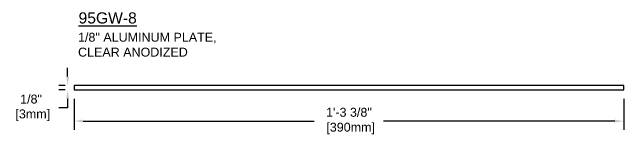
# Model space of a CAD drawing. Header units: inches. Extents: x -5.9 to 45.6, y -2.6 to 8.7.
# Drawn here: x 28.55 to 45.63, y 1.74 to 5.38 of the extents above; entities that cross this region are included whole.
import ezdxf

# ---------------------------------------------------------------- set-up
doc = ezdxf.new("R2010")
doc.units = ezdxf.units.IN
doc.header["$MEASUREMENT"] = 0
for name, color, linetype in [('dimensions', 3, 'Continuous'), ('METALS', 7, 'Continuous'), ('text', 2, 'Continuous')]:
    doc.layers.add(name, color=color, linetype=linetype)
doc.styles.add('ARIAL', font='arial.ttf')
doc.dimstyles.new('Arial', dxfattribs={"dimtxt": 0.25, "dimasz": 0.25, "dimexe": 0.25, "dimexo": 0.25, "dimgap": 0.25, "dimtad": 0, "dimtih": 1, "dimtoh": 1, "dimdec": 4, "dimzin": 0, "dimdsep": 46, "dimlunit": 4, "dimtxsty": 'ARIAL', "dimcen": 0.25, "dimadec": 0, "dimazin": 0, "dimtfac": 1, "dimtdec": 4, "dimtofl": 0, "dimtmove": 0, "dimatfit": 3, "dimfxl": 0, "dimfrac": 2, "dimtolj": 1, "dimtzin": 0, "dimarcsym": 0})

# ---------------------------------------------------------------- blocks, each defined once
blk = doc.blocks.new('*D8')
at = {"layer": 'DEFPOINTS', "color": 0}
for p in [(30.275, 3.321), (30.096, 3.196), (30.275, 3.196)]:
    blk.add_point(p, dxfattribs=at)
at = {"layer": 'dimensions', "color": 0, "lineweight": -2}
for p, q in [((30.096, 3.571), (30.096, 3.821)), ((30.025, 3.321), (29.846, 3.321)), ((30.025, 3.196), (29.846, 3.196)), ((30.096, 2.946), (30.096, 2.696)), ((30.096, 2.696), (29.846, 2.696))]:
    blk.add_line(p, q, dxfattribs=at)
at = {"layer": 'dimensions', "color": 0}
for points in [[(30.055, 3.571), (30.138, 3.571), (30.096, 3.321)], [(30.055, 2.946), (30.138, 2.946), (30.096, 3.196)]]:
    blk.add_solid(points, dxfattribs=at)
at = {"layer": 'dimensions', "color": 0, "insert": (29.074, 2.696), "char_height": 0.25, "attachment_point": 5, "style": 'ARIAL'}
blk.add_mtext('\\A1;1/8"\\P [3mm]', dxfattribs=at)
blk = doc.blocks.new('*D9')
at = {"layer": 'DEFPOINTS', "color": 0}
for p in [(30.275, 3.196), (45.626, 3.196), (45.626, 2.325)]:
    blk.add_point(p, dxfattribs=at)
at = {"layer": 'dimensions', "color": 0, "lineweight": -2}
for p, q in [((30.275, 2.946), (30.275, 2.075)), ((45.626, 2.946), (45.626, 2.075)), ((30.525, 2.325), (36.984, 2.325)), ((45.376, 2.325), (38.917, 2.325))]:
    blk.add_line(p, q, dxfattribs=at)
at = {"layer": 'dimensions', "color": 0}
for points in [[(30.525, 2.367), (30.525, 2.284), (30.275, 2.325)], [(45.376, 2.367), (45.376, 2.284), (45.626, 2.325)]]:
    blk.add_solid(points, dxfattribs=at)
at = {"layer": 'dimensions', "color": 0, "insert": (37.951, 2.325), "char_height": 0.25, "attachment_point": 5, "style": 'ARIAL'}
blk.add_mtext('\\A1;1\'-3 3/8"\\P [390mm]', dxfattribs=at)

msp = doc.modelspace()

# ---------------------------------------------------------------- linework, layer by layer
at = {"layer": 'METALS'}
msp.add_lwpolyline([(45.62631, 3.1959), (45.62631, 3.3209), (30.27531, 3.3209), (30.27531, 3.1959)], close=True, dxfattribs=at)

# ---------------------------------------------------------------- texts
at = {"layer": 'text', "insert": (30.40083, 5.37133), "char_height": 0.3125, "width": 1.875, "attachment_point": 1, "style": 'ARIAL'}
msp.add_mtext('{\\L95GW-8}', dxfattribs=at)
at = {"layer": 'text', "insert": (30.38565, 4.46365), "char_height": 0.25, "attachment_point": 4, "style": 'ARIAL'}
msp.add_mtext('1/8" ALUMINUM PLATE,\\PCLEAR ANODIZED', dxfattribs=at)

# ---------------------------------------------------------------- dimensions: what is measured, and where the dimension line sits
at = {"layer": 'dimensions'}
dim = msp.add_linear_dim(base=(30.09623, 3.1959), p1=(30.27531, 3.3209), p2=(30.27531, 3.1959), angle=90, dimstyle='Arial', override={"dimpost": '\\X'}, dxfattribs=at)
dim.commit()
dim.dimension.update_dxf_attribs({"geometry": '*D8', "text_midpoint": (29.07398, 2.6959), "dimtype": 160})
dim = msp.add_linear_dim(base=(45.62631, 2.32545), p1=(30.27531, 3.1959), p2=(45.62631, 3.1959), dimstyle='Arial', override={"dimpost": '\\X'}, dxfattribs=at)
dim.commit()
dim.dimension.update_dxf_attribs({"geometry": '*D9', "text_midpoint": (37.95081, 2.32545), "dimtype": 160})

doc.saveas('drawing.dxf')
